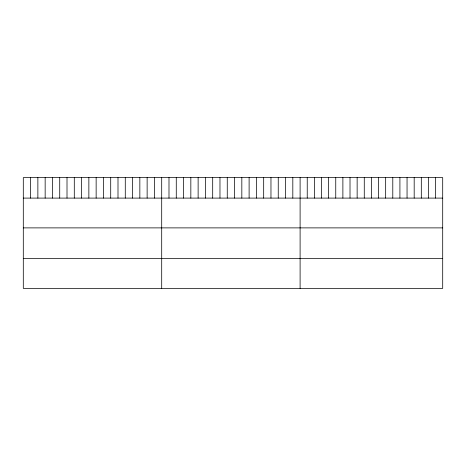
<?xml version="1.0" encoding="UTF-8"?>
<svg xmlns="http://www.w3.org/2000/svg" width="466" height="466" viewBox="0 0 466 466"><rect width="100%" height="100%" fill="white"/><g stroke="black" fill="none" stroke-linecap="round" stroke-linejoin="round"><path stroke-width="0.7" d="M442.7 198.097L442.7 288.367L23.3 288.367L23.3 177.633L442.7 177.633L442.7 198.097L23.3 198.097M23.3 227.886L442.7 227.886M23.3 258.578L442.7 258.578M435.57 177.633L435.57 198.097M428.44 177.633L428.44 198.097M421.311 177.633L421.311 198.097M414.181 177.633L414.181 198.097M407.051 177.633L407.051 198.097M399.921 177.633L399.921 198.097M392.791 177.633L392.791 198.097M385.662 177.633L385.662 198.097M378.532 177.633L378.532 198.097M371.402 177.633L371.402 198.097M364.272 177.633L364.272 198.097M357.142 177.633L357.142 198.097M350.013 177.633L350.013 198.097M342.883 177.633L342.883 198.097M335.753 177.633L335.753 198.097M328.623 177.633L328.623 198.097M321.493 177.633L321.493 198.097M314.364 177.633L314.364 198.097M307.234 177.633L307.234 198.097M300.104 177.633L300.104 288.367M292.817 177.633L292.817 198.097M285.536 177.633L285.536 198.097M278.249 177.633L278.249 198.097M270.967 177.633L270.967 198.097M263.68 177.633L263.68 198.097M256.399 177.633L256.399 198.097M249.112 177.633L249.112 198.097M241.831 177.633L241.831 198.097M234.544 177.633L234.544 198.097M227.262 177.633L227.262 198.097M219.975 177.633L219.975 198.097M212.694 177.633L212.694 198.097M205.407 177.633L205.407 198.097M198.126 177.633L198.126 198.097M190.839 177.633L190.839 198.097M183.557 177.633L183.557 198.097M176.27 177.633L176.27 198.097M168.989 177.633L168.989 198.097M161.702 177.633L161.702 288.367M154.415 177.633L154.415 198.097M147.134 177.633L147.134 198.097M139.847 177.633L139.847 198.097M132.565 177.633L132.565 198.097M125.278 177.633L125.278 198.097M117.997 177.633L117.997 198.097M110.71 177.633L110.71 198.097M103.429 177.633L103.429 198.097M96.142 177.633L96.142 198.097M88.86 177.633L88.86 198.097M81.573 177.633L81.573 198.097M74.292 177.633L74.292 198.097M67.005 177.633L67.005 198.097M59.724 177.633L59.724 198.097M52.437 177.633L52.437 198.097M45.155 177.633L45.155 198.097M37.868 177.633L37.868 198.097M30.587 177.633L30.587 198.097"/></g></svg>
